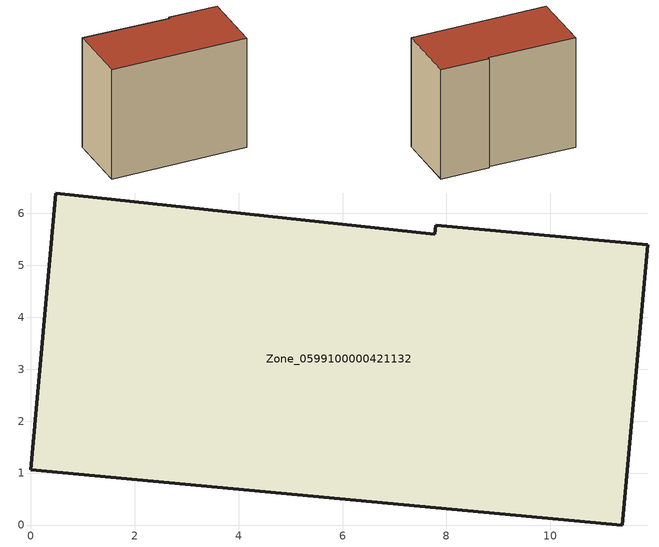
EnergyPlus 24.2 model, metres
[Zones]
Zone_0599100000421132
 floor ground (C_G): 7.77,5.6 7.8,5.78 11.87,5.4 11.39,0 0,1.06 0.48,6.39 z0
 wall outside (C_F): 0,1.06 11.39,0 11.87,5.4 7.8,5.78 7.77,5.6 0.48,6.39 0,1.06 z0:9.7
 roof outside (C_R): 7.77,5.6 0.48,6.39 0,1.06 11.39,0 11.87,5.4 7.8,5.78 z9.7
[BUILDING]
Pand.0599100000421132: North Axis=0; Terrain=City; Loads Convergence Tolerance Value=0.04; Temperature Convergence Tolerance Value=0.4; Solar Distribution=FullExterior; Maximum Number of Warmup Days=25; Minimum Number of Warmup Days=1
[Site:Location]
Rotterdam.The.Hague.AP_ZH_NLD Design_Conditions: Latitude=51.96; Longitude=4.45; Time Zone=1; Elevation=-4.5
[SITE:GROUNDTEMPERATURE:BUILDINGSURFACE]
18, 18, 18, 18, 18, 18, 18, 18, 18, 18, 18, 18
[MATERIAL] Thermal Absorptance=0.9; Solar Absorptance=0.7; Visible Absorptance=0.7
Name | Roughness | Thickness | Conductivity | Density | Specific Heat
G.TC.2006-2014 | MediumSmooth | 0.15 | 0.06 | 540 | 1210
F.TC.2006-2014 | Rough | 0.3 | 0.12 | 1920 | 840
R.TC.2006-2014 | MediumRough | 0.2 | 0.08 | 1500 | 1000
[CONSTRUCTION]
C_G: G.TC.2006-2014
C_F: F.TC.2006-2014
C_R: R.TC.2006-2014
[ZONE]
Zone_0599100000421132: Type=1; Multiplier=1; Ceiling Height=Autocalculate; Volume=Autocalculate; Floor Area=autocalculate; Part of Total Floor Area=Yes
[ZONEINFILTRATION:DESIGNFLOWRATE]
Infil_Zone_0599100000421132: Zone or ZoneList or Space or SpaceList=Zone_0599100000421132; Schedule=AlwaysOn; Design Flow Rate Calculation Method=Flow/Area; Flow Rate per Floor Area=0.0015; Constant Term Coefficient=1; Temperature Term Coefficient=0; Velocity Term Coefficient=0; Velocity Squared Term Coefficient=0
[HVACTEMPLATE:ZONE:IDEALLOADSAIRSYSTEM]
Zone_0599100000421132: Maximum Heating Supply Air Temperature=50; Minimum Cooling Supply Air Temperature=13; Maximum Heating Supply Air Humidity Ratio=0.0156; Minimum Cooling Supply Air Humidity Ratio=0.0077; Heating Limit=NoLimit; Cooling Limit=NoLimit; Dehumidification Control Type=ConstantSensibleHeatRatio; Cooling Sensible Heat Ratio=0.7; Dehumidification Setpoint=60; Humidification Control Type=None; Humidification Setpoint=30; Outdoor Air Method=None; Outdoor Air Flow Rate per Person=0.00944; Outdoor Air Flow Rate per Zone Floor Area=0; Outdoor Air Flow Rate per Zone=0; Demand Controlled Ventilation Type=None; Outdoor Air Economizer Type=NoEconomizer; Heat Recovery Type=None; Sensible Heat Recovery Effectiveness=0.7; Latent Heat Recovery Effectiveness=0.65
[ZONECONTROL:THERMOSTAT]
ThermostatControl_Zone_0599100000421132: Zone or ZoneList=Zone_0599100000421132; Control Type Schedule=DualSetpointControlType; Control 1=Thermostat_Zone_0599100000421132; Temperature Difference Between Cutout And Setpoint=0
[THERMOSTATSETPOINT:DUALSETPOINT]
Thermostat_Zone_0599100000421132: Heating Setpoint Temperature Schedule=HeatingSetpoint_Zone_0599100000421132; Cooling Setpoint Temperature Schedule=CoolingSetpoint_Zone_0599100000421132
[SCHEDULE:COMPACT]
HeatingSetpoint_Zone_0599100000421132: Through: 12/31, For: AllDays, Until: 24:00, 21
CoolingSetpoint_Zone_0599100000421132: Through: 12/31, For: AllDays, Until: 24:00, 24
DualSetpointControlType: Through: 12/31, For: AllDays, Until: 24:00, 4
AlwaysOn: Through: 12/31, For: AllDays, Until: 24:00, 1
